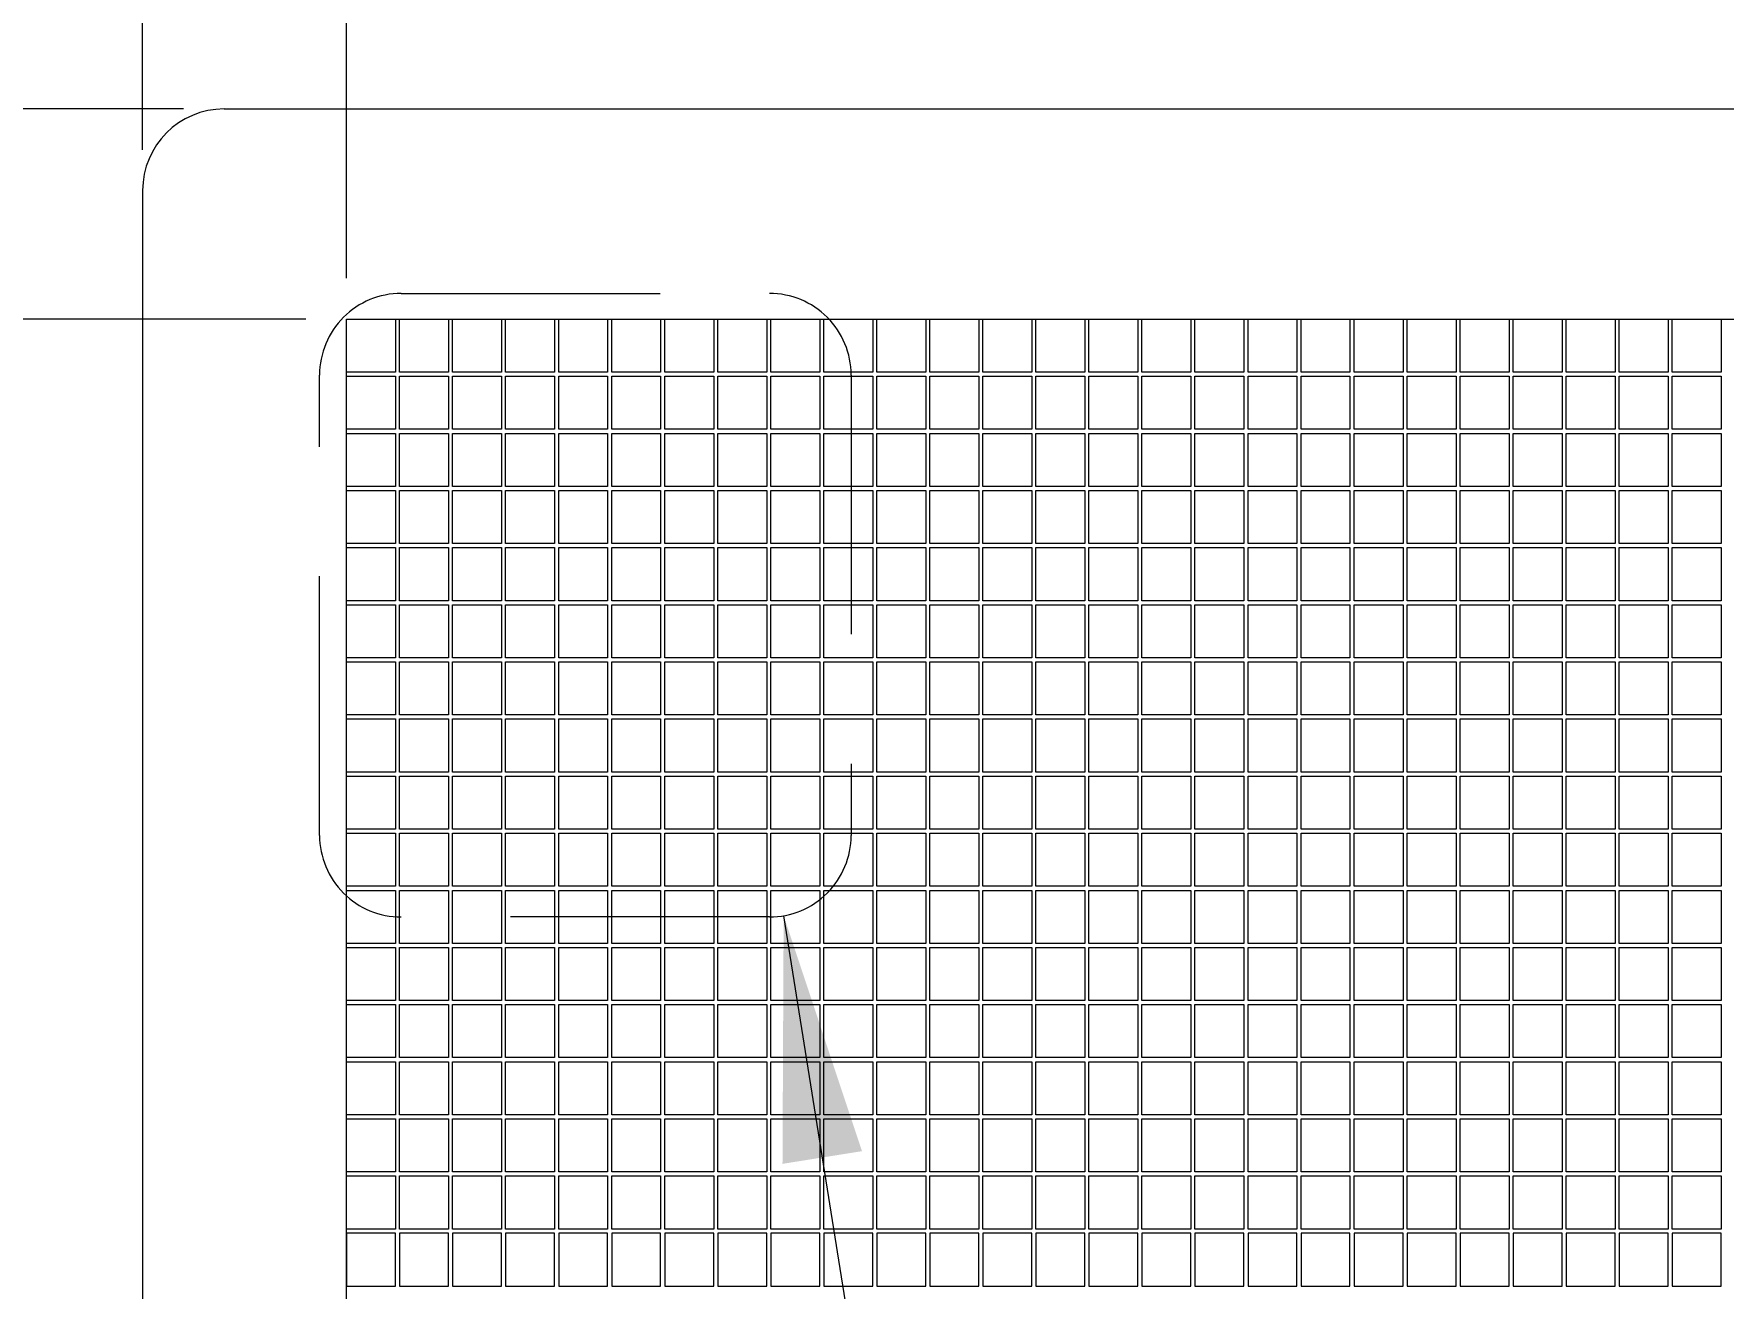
# Model space of a CAD drawing. Extents: x 365 to 1637, y -92 to 444.
# Drawn here: x 1088.98 to 1109.69, y 29.9 to 45.27 of the extents above; entities that cross this region are included whole.
import ezdxf

# ---------------------------------------------------------------- set-up
doc = ezdxf.new("R2010")
doc.units = 0
doc.linetypes.add('HIDDEN2', pattern=[4.7625, 3.175, -1.5875])
doc.layers.get('DEFPOINTS').update_dxf_attribs({"color": 252, "linetype": 'CONTINUOUS'})
for name, color, linetype, lineweight in [('-Dim_mm', 5, 'CONTINUOUS', 13), ('-Text', 7, 'CONTINUOUS', 9), ('AA Detail', 6, 'CONTINUOUS', 20), ('ACTIVE_AREA', 6, 'CONTINUOUS', 0), ('Detail Circle', 132, 'HIDDEN2', 20), ('VIEW_AREA', 44, 'CONTINUOUS', 20)]:
    doc.layers.add(name, color=color, linetype=linetype, lineweight=lineweight)
doc.styles.add('STYLE1', font='arial.ttf')
doc.dimstyles.new('LO_mm', dxfattribs={"dimtxt": 2.6666, "dimasz": 3, "dimexe": 0.5, "dimexo": 0.5, "dimgap": 0.5, "dimtad": 1, "dimzin": 4, "dimdsep": 46, "dimtxsty": 'STYLE1', "dimcen": -2.5, "dimclrd": 256, "dimclre": 256, "dimclrt": 256, "dimadec": 0, "dimazin": 0, "dimtp": 0.5, "dimtm": 0.5, "dimtfac": 1, "dimtmove": 0, "dimatfit": 1, "dimfxl": 0, "dimtolj": 1, "dimtzin": 0, "dimlwd": -1, "dimlwe": -1, "dimarcsym": 0})

# ---------------------------------------------------------------- blocks, each defined once
blk = doc.blocks.new('va')
at = {"layer": 'VIEW_AREA'}
for p, q in [((453.829, 176.903), (534.779, 176.903)), ((452.829, 175.903), (452.829, 150.403))]:
    blk.add_line(p, q, dxfattribs=at)
blk.add_arc((453.829, 175.903), 1, 90, 180, dxfattribs=at)
blk = doc.blocks.new('*D218')
at = {"layer": '-Dim_mm', "transparency": 16777216}
for p, q in [((1092.312, 41.772), (1068.121, 41.772)), ((1068.621, 38.772), (1068.621, 22.422)), ((1092.312, 19.422), (1068.121, 19.422))]:
    blk.add_line(p, q, dxfattribs=at)
for points in [[(1068.121, 38.772), (1069.121, 38.772), (1068.621, 41.772)], [(1068.121, 22.422), (1069.121, 22.422), (1068.621, 19.422)]]:
    blk.add_solid(points, dxfattribs=at)
at = {"layer": 'DEFPOINTS', "color": 0, "transparency": 16777216}
for p in [(1092.812, 41.772), (1068.621, 19.422), (1092.812, 19.422)]:
    blk.add_point(p, dxfattribs=at)
at = {"layer": '-Dim_mm', "transparency": 16777216, "insert": (1066.758, 30.597), "char_height": 2.6666, "attachment_point": 5, "rotation": 90, "style": 'STYLE1'}
blk.add_mtext('\\A1;22.35 AA', dxfattribs=at)
blk = doc.blocks.new('*D219')
at = {"layer": '-Dim_mm', "transparency": 16777216}
for p, q in [((1090.812, 44.347), (1061.454, 44.347)), ((1061.954, 41.347), (1061.954, 19.847)), ((1090.812, 16.847), (1061.454, 16.847))]:
    blk.add_line(p, q, dxfattribs=at)
for points in [[(1061.454, 41.347), (1062.454, 41.347), (1061.954, 44.347)], [(1061.454, 19.847), (1062.454, 19.847), (1061.954, 16.847)]]:
    blk.add_solid(points, dxfattribs=at)
at = {"layer": 'DEFPOINTS', "color": 0, "transparency": 16777216}
for p in [(1091.312, 44.347), (1061.954, 16.847), (1091.312, 16.847)]:
    blk.add_point(p, dxfattribs=at)
at = {"layer": '-Dim_mm', "transparency": 16777216, "insert": (1060.093, 30.597), "char_height": 2.6666, "attachment_point": 5, "rotation": 90, "style": 'STYLE1'}
blk.add_mtext('\\A1;27.5 VA', dxfattribs=at)
blk = doc.blocks.new('*D222')
at = {"layer": '-Dim_mm', "transparency": 16777216}
for p, q in [((1092.812, 42.272), (1092.812, 56.264)), ((1170.762, 42.272), (1170.762, 56.264)), ((1167.762, 55.764), (1095.812, 55.764))]:
    blk.add_line(p, q, dxfattribs=at)
for points in [[(1095.812, 56.264), (1095.812, 55.264), (1092.812, 55.764)], [(1167.762, 56.264), (1167.762, 55.264), (1170.762, 55.764)]]:
    blk.add_solid(points, dxfattribs=at)
at = {"layer": 'DEFPOINTS', "color": 0, "transparency": 16777216}
for p in [(1092.812, 55.764), (1092.812, 41.772), (1170.762, 41.772)]:
    blk.add_point(p, dxfattribs=at)
at = {"layer": '-Dim_mm', "transparency": 16777216, "insert": (1131.787, 57.625), "char_height": 2.6666, "attachment_point": 5, "style": 'STYLE1'}
blk.add_mtext('\\A1;77.95 Active Area', dxfattribs=at)
blk = doc.blocks.new('*D223')
at = {"layer": '-Dim_mm', "transparency": 16777216}
for p, q in [((1090.312, 43.847), (1090.312, 62.93)), ((1173.262, 43.847), (1173.262, 62.93)), ((1170.262, 62.43), (1093.312, 62.43))]:
    blk.add_line(p, q, dxfattribs=at)
for points in [[(1093.312, 62.93), (1093.312, 61.93), (1090.312, 62.43)], [(1170.262, 62.93), (1170.262, 61.93), (1173.262, 62.43)]]:
    blk.add_solid(points, dxfattribs=at)
at = {"layer": 'DEFPOINTS', "color": 0, "transparency": 16777216}
for p in [(1090.312, 62.43), (1090.312, 43.347), (1173.262, 43.347)]:
    blk.add_point(p, dxfattribs=at)
at = {"layer": '-Dim_mm', "transparency": 16777216, "insert": (1131.787, 64.661), "char_height": 2.6666, "attachment_point": 5, "style": 'STYLE1'}
blk.add_mtext('\\A1;83.0 Viewing Area', dxfattribs=at)

msp = doc.modelspace()

# ---------------------------------------------------------------- linework, layer by layer
at = {"layer": 'AA Detail'}
msp.add_lwpolyline([(1092.812, 41.772), (1170.762, 41.772), (1170.762, 19.422), (1092.812, 19.422)], close=True, dxfattribs=at)
at = {"layer": 'ACTIVE_AREA'}
for points in [[(1093.412, 41.122), (1092.812, 41.122), (1092.812, 41.772), (1093.412, 41.772)], [(1094.062, 41.122), (1093.462, 41.122), (1093.462, 41.772), (1094.062, 41.772)], [(1094.712, 41.122), (1094.112, 41.122), (1094.112, 41.772), (1094.712, 41.772)], [(1095.362, 41.122), (1094.762, 41.122), (1094.762, 41.772), (1095.362, 41.772)], [(1096.012, 41.122), (1095.412, 41.122), (1095.412, 41.772), (1096.012, 41.772)], [(1096.662, 41.122), (1096.062, 41.122), (1096.062, 41.772), (1096.662, 41.772)], [(1097.312, 41.122), (1096.712, 41.122), (1096.712, 41.772), (1097.312, 41.772)], [(1097.962, 41.122), (1097.362, 41.122), (1097.362, 41.772), (1097.962, 41.772)], [(1098.612, 41.122), (1098.012, 41.122), (1098.012, 41.772), (1098.612, 41.772)], [(1099.262, 41.122), (1098.662, 41.122), (1098.662, 41.772), (1099.262, 41.772)], [(1099.912, 41.122), (1099.312, 41.122), (1099.312, 41.772), (1099.912, 41.772)], [(1100.562, 41.122), (1099.962, 41.122), (1099.962, 41.772), (1100.562, 41.772)], [(1101.212, 41.122), (1100.612, 41.122), (1100.612, 41.772), (1101.212, 41.772)], [(1101.862, 41.122), (1101.262, 41.122), (1101.262, 41.772), (1101.862, 41.772)], [(1102.512, 41.122), (1101.912, 41.122), (1101.912, 41.772), (1102.512, 41.772)], [(1103.162, 41.122), (1102.562, 41.122), (1102.562, 41.772), (1103.162, 41.772)], [(1103.812, 41.122), (1103.212, 41.122), (1103.212, 41.772), (1103.812, 41.772)], [(1104.462, 41.122), (1103.862, 41.122), (1103.862, 41.772), (1104.462, 41.772)], [(1105.112, 41.122), (1104.512, 41.122), (1104.512, 41.772), (1105.112, 41.772)], [(1105.762, 41.122), (1105.162, 41.122), (1105.162, 41.772), (1105.762, 41.772)], [(1106.412, 41.122), (1105.812, 41.122), (1105.812, 41.772), (1106.412, 41.772)], [(1107.062, 41.122), (1106.462, 41.122), (1106.462, 41.772), (1107.062, 41.772)], [(1107.712, 41.122), (1107.112, 41.122), (1107.112, 41.772), (1107.712, 41.772)], [(1108.362, 41.122), (1107.762, 41.122), (1107.762, 41.772), (1108.362, 41.772)], [(1109.012, 41.122), (1108.412, 41.122), (1108.412, 41.772), (1109.012, 41.772)], [(1109.662, 41.122), (1109.062, 41.122), (1109.062, 41.772), (1109.662, 41.772)], [(1093.412, 40.422), (1092.812, 40.422), (1092.812, 41.072), (1093.412, 41.072)], [(1094.062, 40.422), (1093.462, 40.422), (1093.462, 41.072), (1094.062, 41.072)], [(1094.712, 40.422), (1094.112, 40.422), (1094.112, 41.072), (1094.712, 41.072)], [(1095.362, 40.422), (1094.762, 40.422), (1094.762, 41.072), (1095.362, 41.072)], [(1096.012, 40.422), (1095.412, 40.422), (1095.412, 41.072), (1096.012, 41.072)], [(1096.662, 40.422), (1096.062, 40.422), (1096.062, 41.072), (1096.662, 41.072)], [(1097.312, 40.422), (1096.712, 40.422), (1096.712, 41.072), (1097.312, 41.072)], [(1097.962, 40.422), (1097.362, 40.422), (1097.362, 41.072), (1097.962, 41.072)], [(1098.612, 40.422), (1098.012, 40.422), (1098.012, 41.072), (1098.612, 41.072)], [(1099.262, 40.422), (1098.662, 40.422), (1098.662, 41.072), (1099.262, 41.072)], [(1099.912, 40.422), (1099.312, 40.422), (1099.312, 41.072), (1099.912, 41.072)], [(1100.562, 40.422), (1099.962, 40.422), (1099.962, 41.072), (1100.562, 41.072)], [(1101.212, 40.422), (1100.612, 40.422), (1100.612, 41.072), (1101.212, 41.072)], [(1101.862, 40.422), (1101.262, 40.422), (1101.262, 41.072), (1101.862, 41.072)], [(1102.512, 40.422), (1101.912, 40.422), (1101.912, 41.072), (1102.512, 41.072)], [(1103.162, 40.422), (1102.562, 40.422), (1102.562, 41.072), (1103.162, 41.072)], [(1103.812, 40.422), (1103.212, 40.422), (1103.212, 41.072), (1103.812, 41.072)], [(1104.462, 40.422), (1103.862, 40.422), (1103.862, 41.072), (1104.462, 41.072)], [(1105.112, 40.422), (1104.512, 40.422), (1104.512, 41.072), (1105.112, 41.072)], [(1105.762, 40.422), (1105.162, 40.422), (1105.162, 41.072), (1105.762, 41.072)], [(1106.412, 40.422), (1105.812, 40.422), (1105.812, 41.072), (1106.412, 41.072)], [(1107.062, 40.422), (1106.462, 40.422), (1106.462, 41.072), (1107.062, 41.072)], [(1107.712, 40.422), (1107.112, 40.422), (1107.112, 41.072), (1107.712, 41.072)], [(1108.362, 40.422), (1107.762, 40.422), (1107.762, 41.072), (1108.362, 41.072)], [(1109.012, 40.422), (1108.412, 40.422), (1108.412, 41.072), (1109.012, 41.072)], [(1109.662, 40.422), (1109.062, 40.422), (1109.062, 41.072), (1109.662, 41.072)], [(1093.412, 39.722), (1092.812, 39.722), (1092.812, 40.372), (1093.412, 40.372)], [(1094.062, 39.722), (1093.462, 39.722), (1093.462, 40.372), (1094.062, 40.372)], [(1094.712, 39.722), (1094.112, 39.722), (1094.112, 40.372), (1094.712, 40.372)], [(1095.362, 39.722), (1094.762, 39.722), (1094.762, 40.372), (1095.362, 40.372)], [(1096.012, 39.722), (1095.412, 39.722), (1095.412, 40.372), (1096.012, 40.372)], [(1096.662, 39.722), (1096.062, 39.722), (1096.062, 40.372), (1096.662, 40.372)], [(1097.312, 39.722), (1096.712, 39.722), (1096.712, 40.372), (1097.312, 40.372)], [(1097.962, 39.722), (1097.362, 39.722), (1097.362, 40.372), (1097.962, 40.372)], [(1098.612, 39.722), (1098.012, 39.722), (1098.012, 40.372), (1098.612, 40.372)], [(1099.262, 39.722), (1098.662, 39.722), (1098.662, 40.372), (1099.262, 40.372)], [(1099.912, 39.722), (1099.312, 39.722), (1099.312, 40.372), (1099.912, 40.372)], [(1100.562, 39.722), (1099.962, 39.722), (1099.962, 40.372), (1100.562, 40.372)], [(1101.212, 39.722), (1100.612, 39.722), (1100.612, 40.372), (1101.212, 40.372)], [(1101.862, 39.722), (1101.262, 39.722), (1101.262, 40.372), (1101.862, 40.372)], [(1102.512, 39.722), (1101.912, 39.722), (1101.912, 40.372), (1102.512, 40.372)], [(1103.162, 39.722), (1102.562, 39.722), (1102.562, 40.372), (1103.162, 40.372)], [(1103.812, 39.722), (1103.212, 39.722), (1103.212, 40.372), (1103.812, 40.372)], [(1104.462, 39.722), (1103.862, 39.722), (1103.862, 40.372), (1104.462, 40.372)], [(1105.112, 39.722), (1104.512, 39.722), (1104.512, 40.372), (1105.112, 40.372)], [(1105.762, 39.722), (1105.162, 39.722), (1105.162, 40.372), (1105.762, 40.372)], [(1106.412, 39.722), (1105.812, 39.722), (1105.812, 40.372), (1106.412, 40.372)], [(1107.062, 39.722), (1106.462, 39.722), (1106.462, 40.372), (1107.062, 40.372)], [(1107.712, 39.722), (1107.112, 39.722), (1107.112, 40.372), (1107.712, 40.372)], [(1108.362, 39.722), (1107.762, 39.722), (1107.762, 40.372), (1108.362, 40.372)], [(1109.012, 39.722), (1108.412, 39.722), (1108.412, 40.372), (1109.012, 40.372)], [(1109.662, 39.722), (1109.062, 39.722), (1109.062, 40.372), (1109.662, 40.372)], [(1093.412, 39.022), (1092.812, 39.022), (1092.812, 39.672), (1093.412, 39.672)], [(1094.062, 39.022), (1093.462, 39.022), (1093.462, 39.672), (1094.062, 39.672)], [(1094.712, 39.022), (1094.112, 39.022), (1094.112, 39.672), (1094.712, 39.672)], [(1095.362, 39.022), (1094.762, 39.022), (1094.762, 39.672), (1095.362, 39.672)], [(1096.012, 39.022), (1095.412, 39.022), (1095.412, 39.672), (1096.012, 39.672)], [(1096.662, 39.022), (1096.062, 39.022), (1096.062, 39.672), (1096.662, 39.672)], [(1097.312, 39.022), (1096.712, 39.022), (1096.712, 39.672), (1097.312, 39.672)], [(1097.962, 39.022), (1097.362, 39.022), (1097.362, 39.672), (1097.962, 39.672)], [(1098.612, 39.022), (1098.012, 39.022), (1098.012, 39.672), (1098.612, 39.672)], [(1099.262, 39.022), (1098.662, 39.022), (1098.662, 39.672), (1099.262, 39.672)], [(1099.912, 39.022), (1099.312, 39.022), (1099.312, 39.672), (1099.912, 39.672)], [(1100.562, 39.022), (1099.962, 39.022), (1099.962, 39.672), (1100.562, 39.672)], [(1101.212, 39.022), (1100.612, 39.022), (1100.612, 39.672), (1101.212, 39.672)], [(1101.862, 39.022), (1101.262, 39.022), (1101.262, 39.672), (1101.862, 39.672)], [(1102.512, 39.022), (1101.912, 39.022), (1101.912, 39.672), (1102.512, 39.672)], [(1103.162, 39.022), (1102.562, 39.022), (1102.562, 39.672), (1103.162, 39.672)], [(1103.812, 39.022), (1103.212, 39.022), (1103.212, 39.672), (1103.812, 39.672)], [(1104.462, 39.022), (1103.862, 39.022), (1103.862, 39.672), (1104.462, 39.672)], [(1105.112, 39.022), (1104.512, 39.022), (1104.512, 39.672), (1105.112, 39.672)], [(1105.762, 39.022), (1105.162, 39.022), (1105.162, 39.672), (1105.762, 39.672)], [(1106.412, 39.022), (1105.812, 39.022), (1105.812, 39.672), (1106.412, 39.672)], [(1107.062, 39.022), (1106.462, 39.022), (1106.462, 39.672), (1107.062, 39.672)], [(1107.712, 39.022), (1107.112, 39.022), (1107.112, 39.672), (1107.712, 39.672)], [(1108.362, 39.022), (1107.762, 39.022), (1107.762, 39.672), (1108.362, 39.672)], [(1109.012, 39.022), (1108.412, 39.022), (1108.412, 39.672), (1109.012, 39.672)], [(1109.662, 39.022), (1109.062, 39.022), (1109.062, 39.672), (1109.662, 39.672)], [(1093.412, 38.322), (1092.812, 38.322), (1092.812, 38.972), (1093.412, 38.972)], [(1094.062, 38.322), (1093.462, 38.322), (1093.462, 38.972), (1094.062, 38.972)], [(1094.712, 38.322), (1094.112, 38.322), (1094.112, 38.972), (1094.712, 38.972)], [(1095.362, 38.322), (1094.762, 38.322), (1094.762, 38.972), (1095.362, 38.972)], [(1096.012, 38.322), (1095.412, 38.322), (1095.412, 38.972), (1096.012, 38.972)], [(1096.662, 38.322), (1096.062, 38.322), (1096.062, 38.972), (1096.662, 38.972)], [(1097.312, 38.322), (1096.712, 38.322), (1096.712, 38.972), (1097.312, 38.972)], [(1097.962, 38.322), (1097.362, 38.322), (1097.362, 38.972), (1097.962, 38.972)], [(1098.612, 38.322), (1098.012, 38.322), (1098.012, 38.972), (1098.612, 38.972)], [(1099.262, 38.322), (1098.662, 38.322), (1098.662, 38.972), (1099.262, 38.972)], [(1099.912, 38.322), (1099.312, 38.322), (1099.312, 38.972), (1099.912, 38.972)], [(1100.562, 38.322), (1099.962, 38.322), (1099.962, 38.972), (1100.562, 38.972)], [(1101.212, 38.322), (1100.612, 38.322), (1100.612, 38.972), (1101.212, 38.972)], [(1101.862, 38.322), (1101.262, 38.322), (1101.262, 38.972), (1101.862, 38.972)], [(1102.512, 38.322), (1101.912, 38.322), (1101.912, 38.972), (1102.512, 38.972)], [(1103.162, 38.322), (1102.562, 38.322), (1102.562, 38.972), (1103.162, 38.972)], [(1103.812, 38.322), (1103.212, 38.322), (1103.212, 38.972), (1103.812, 38.972)], [(1104.462, 38.322), (1103.862, 38.322), (1103.862, 38.972), (1104.462, 38.972)], [(1105.112, 38.322), (1104.512, 38.322), (1104.512, 38.972), (1105.112, 38.972)], [(1105.762, 38.322), (1105.162, 38.322), (1105.162, 38.972), (1105.762, 38.972)], [(1106.412, 38.322), (1105.812, 38.322), (1105.812, 38.972), (1106.412, 38.972)], [(1107.062, 38.322), (1106.462, 38.322), (1106.462, 38.972), (1107.062, 38.972)], [(1107.712, 38.322), (1107.112, 38.322), (1107.112, 38.972), (1107.712, 38.972)], [(1108.362, 38.322), (1107.762, 38.322), (1107.762, 38.972), (1108.362, 38.972)], [(1109.012, 38.322), (1108.412, 38.322), (1108.412, 38.972), (1109.012, 38.972)], [(1109.662, 38.322), (1109.062, 38.322), (1109.062, 38.972), (1109.662, 38.972)], [(1093.412, 37.622), (1092.812, 37.622), (1092.812, 38.272), (1093.412, 38.272)], [(1094.062, 37.622), (1093.462, 37.622), (1093.462, 38.272), (1094.062, 38.272)], [(1094.712, 37.622), (1094.112, 37.622), (1094.112, 38.272), (1094.712, 38.272)], [(1095.362, 37.622), (1094.762, 37.622), (1094.762, 38.272), (1095.362, 38.272)], [(1096.012, 37.622), (1095.412, 37.622), (1095.412, 38.272), (1096.012, 38.272)], [(1096.662, 37.622), (1096.062, 37.622), (1096.062, 38.272), (1096.662, 38.272)], [(1097.312, 37.622), (1096.712, 37.622), (1096.712, 38.272), (1097.312, 38.272)], [(1097.962, 37.622), (1097.362, 37.622), (1097.362, 38.272), (1097.962, 38.272)], [(1098.612, 37.622), (1098.012, 37.622), (1098.012, 38.272), (1098.612, 38.272)], [(1099.262, 37.622), (1098.662, 37.622), (1098.662, 38.272), (1099.262, 38.272)], [(1099.912, 37.622), (1099.312, 37.622), (1099.312, 38.272), (1099.912, 38.272)], [(1100.562, 37.622), (1099.962, 37.622), (1099.962, 38.272), (1100.562, 38.272)], [(1101.212, 37.622), (1100.612, 37.622), (1100.612, 38.272), (1101.212, 38.272)], [(1101.862, 37.622), (1101.262, 37.622), (1101.262, 38.272), (1101.862, 38.272)], [(1102.512, 37.622), (1101.912, 37.622), (1101.912, 38.272), (1102.512, 38.272)], [(1103.162, 37.622), (1102.562, 37.622), (1102.562, 38.272), (1103.162, 38.272)], [(1103.812, 37.622), (1103.212, 37.622), (1103.212, 38.272), (1103.812, 38.272)], [(1104.462, 37.622), (1103.862, 37.622), (1103.862, 38.272), (1104.462, 38.272)], [(1105.112, 37.622), (1104.512, 37.622), (1104.512, 38.272), (1105.112, 38.272)], [(1105.762, 37.622), (1105.162, 37.622), (1105.162, 38.272), (1105.762, 38.272)], [(1106.412, 37.622), (1105.812, 37.622), (1105.812, 38.272), (1106.412, 38.272)], [(1107.062, 37.622), (1106.462, 37.622), (1106.462, 38.272), (1107.062, 38.272)], [(1107.712, 37.622), (1107.112, 37.622), (1107.112, 38.272), (1107.712, 38.272)], [(1108.362, 37.622), (1107.762, 37.622), (1107.762, 38.272), (1108.362, 38.272)], [(1109.012, 37.622), (1108.412, 37.622), (1108.412, 38.272), (1109.012, 38.272)], [(1109.662, 37.622), (1109.062, 37.622), (1109.062, 38.272), (1109.662, 38.272)], [(1093.412, 36.922), (1092.812, 36.922), (1092.812, 37.572), (1093.412, 37.572)], [(1094.062, 36.922), (1093.462, 36.922), (1093.462, 37.572), (1094.062, 37.572)], [(1094.712, 36.922), (1094.112, 36.922), (1094.112, 37.572), (1094.712, 37.572)], [(1095.362, 36.922), (1094.762, 36.922), (1094.762, 37.572), (1095.362, 37.572)], [(1096.012, 36.922), (1095.412, 36.922), (1095.412, 37.572), (1096.012, 37.572)], [(1096.662, 36.922), (1096.062, 36.922), (1096.062, 37.572), (1096.662, 37.572)], [(1097.312, 36.922), (1096.712, 36.922), (1096.712, 37.572), (1097.312, 37.572)], [(1097.962, 36.922), (1097.362, 36.922), (1097.362, 37.572), (1097.962, 37.572)], [(1098.612, 36.922), (1098.012, 36.922), (1098.012, 37.572), (1098.612, 37.572)], [(1099.262, 36.922), (1098.662, 36.922), (1098.662, 37.572), (1099.262, 37.572)], [(1099.912, 36.922), (1099.312, 36.922), (1099.312, 37.572), (1099.912, 37.572)], [(1100.562, 36.922), (1099.962, 36.922), (1099.962, 37.572), (1100.562, 37.572)], [(1101.212, 36.922), (1100.612, 36.922), (1100.612, 37.572), (1101.212, 37.572)], [(1101.862, 36.922), (1101.262, 36.922), (1101.262, 37.572), (1101.862, 37.572)], [(1102.512, 36.922), (1101.912, 36.922), (1101.912, 37.572), (1102.512, 37.572)], [(1103.162, 36.922), (1102.562, 36.922), (1102.562, 37.572), (1103.162, 37.572)], [(1103.812, 36.922), (1103.212, 36.922), (1103.212, 37.572), (1103.812, 37.572)], [(1104.462, 36.922), (1103.862, 36.922), (1103.862, 37.572), (1104.462, 37.572)], [(1105.112, 36.922), (1104.512, 36.922), (1104.512, 37.572), (1105.112, 37.572)], [(1105.762, 36.922), (1105.162, 36.922), (1105.162, 37.572), (1105.762, 37.572)], [(1106.412, 36.922), (1105.812, 36.922), (1105.812, 37.572), (1106.412, 37.572)], [(1107.062, 36.922), (1106.462, 36.922), (1106.462, 37.572), (1107.062, 37.572)], [(1107.712, 36.922), (1107.112, 36.922), (1107.112, 37.572), (1107.712, 37.572)], [(1108.362, 36.922), (1107.762, 36.922), (1107.762, 37.572), (1108.362, 37.572)], [(1109.012, 36.922), (1108.412, 36.922), (1108.412, 37.572), (1109.012, 37.572)], [(1109.662, 36.922), (1109.062, 36.922), (1109.062, 37.572), (1109.662, 37.572)], [(1093.412, 36.222), (1092.812, 36.222), (1092.812, 36.872), (1093.412, 36.872)], [(1094.062, 36.222), (1093.462, 36.222), (1093.462, 36.872), (1094.062, 36.872)], [(1094.712, 36.222), (1094.112, 36.222), (1094.112, 36.872), (1094.712, 36.872)], [(1095.362, 36.222), (1094.762, 36.222), (1094.762, 36.872), (1095.362, 36.872)], [(1096.012, 36.222), (1095.412, 36.222), (1095.412, 36.872), (1096.012, 36.872)], [(1096.662, 36.222), (1096.062, 36.222), (1096.062, 36.872), (1096.662, 36.872)], [(1097.312, 36.222), (1096.712, 36.222), (1096.712, 36.872), (1097.312, 36.872)], [(1097.962, 36.222), (1097.362, 36.222), (1097.362, 36.872), (1097.962, 36.872)], [(1098.612, 36.222), (1098.012, 36.222), (1098.012, 36.872), (1098.612, 36.872)], [(1099.262, 36.222), (1098.662, 36.222), (1098.662, 36.872), (1099.262, 36.872)], [(1099.912, 36.222), (1099.312, 36.222), (1099.312, 36.872), (1099.912, 36.872)], [(1100.562, 36.222), (1099.962, 36.222), (1099.962, 36.872), (1100.562, 36.872)], [(1101.212, 36.222), (1100.612, 36.222), (1100.612, 36.872), (1101.212, 36.872)], [(1101.862, 36.222), (1101.262, 36.222), (1101.262, 36.872), (1101.862, 36.872)], [(1102.512, 36.222), (1101.912, 36.222), (1101.912, 36.872), (1102.512, 36.872)], [(1103.162, 36.222), (1102.562, 36.222), (1102.562, 36.872), (1103.162, 36.872)], [(1103.812, 36.222), (1103.212, 36.222), (1103.212, 36.872), (1103.812, 36.872)], [(1104.462, 36.222), (1103.862, 36.222), (1103.862, 36.872), (1104.462, 36.872)], [(1105.112, 36.222), (1104.512, 36.222), (1104.512, 36.872), (1105.112, 36.872)], [(1105.762, 36.222), (1105.162, 36.222), (1105.162, 36.872), (1105.762, 36.872)], [(1106.412, 36.222), (1105.812, 36.222), (1105.812, 36.872), (1106.412, 36.872)], [(1107.062, 36.222), (1106.462, 36.222), (1106.462, 36.872), (1107.062, 36.872)], [(1107.712, 36.222), (1107.112, 36.222), (1107.112, 36.872), (1107.712, 36.872)], [(1108.362, 36.222), (1107.762, 36.222), (1107.762, 36.872), (1108.362, 36.872)], [(1109.012, 36.222), (1108.412, 36.222), (1108.412, 36.872), (1109.012, 36.872)], [(1109.662, 36.222), (1109.062, 36.222), (1109.062, 36.872), (1109.662, 36.872)], [(1093.412, 35.522), (1092.812, 35.522), (1092.812, 36.172), (1093.412, 36.172)], [(1094.062, 35.522), (1093.462, 35.522), (1093.462, 36.172), (1094.062, 36.172)], [(1094.712, 35.522), (1094.112, 35.522), (1094.112, 36.172), (1094.712, 36.172)], [(1095.362, 35.522), (1094.762, 35.522), (1094.762, 36.172), (1095.362, 36.172)], [(1096.012, 35.522), (1095.412, 35.522), (1095.412, 36.172), (1096.012, 36.172)], [(1096.662, 35.522), (1096.062, 35.522), (1096.062, 36.172), (1096.662, 36.172)], [(1097.312, 35.522), (1096.712, 35.522), (1096.712, 36.172), (1097.312, 36.172)], [(1097.962, 35.522), (1097.362, 35.522), (1097.362, 36.172), (1097.962, 36.172)], [(1098.612, 35.522), (1098.012, 35.522), (1098.012, 36.172), (1098.612, 36.172)], [(1099.262, 35.522), (1098.662, 35.522), (1098.662, 36.172), (1099.262, 36.172)], [(1099.912, 35.522), (1099.312, 35.522), (1099.312, 36.172), (1099.912, 36.172)], [(1100.562, 35.522), (1099.962, 35.522), (1099.962, 36.172), (1100.562, 36.172)], [(1101.212, 35.522), (1100.612, 35.522), (1100.612, 36.172), (1101.212, 36.172)], [(1101.862, 35.522), (1101.262, 35.522), (1101.262, 36.172), (1101.862, 36.172)], [(1102.512, 35.522), (1101.912, 35.522), (1101.912, 36.172), (1102.512, 36.172)], [(1103.162, 35.522), (1102.562, 35.522), (1102.562, 36.172), (1103.162, 36.172)], [(1103.812, 35.522), (1103.212, 35.522), (1103.212, 36.172), (1103.812, 36.172)], [(1104.462, 35.522), (1103.862, 35.522), (1103.862, 36.172), (1104.462, 36.172)], [(1105.112, 35.522), (1104.512, 35.522), (1104.512, 36.172), (1105.112, 36.172)], [(1105.762, 35.522), (1105.162, 35.522), (1105.162, 36.172), (1105.762, 36.172)], [(1106.412, 35.522), (1105.812, 35.522), (1105.812, 36.172), (1106.412, 36.172)], [(1107.062, 35.522), (1106.462, 35.522), (1106.462, 36.172), (1107.062, 36.172)], [(1107.712, 35.522), (1107.112, 35.522), (1107.112, 36.172), (1107.712, 36.172)], [(1108.362, 35.522), (1107.762, 35.522), (1107.762, 36.172), (1108.362, 36.172)], [(1109.012, 35.522), (1108.412, 35.522), (1108.412, 36.172), (1109.012, 36.172)], [(1109.662, 35.522), (1109.062, 35.522), (1109.062, 36.172), (1109.662, 36.172)], [(1093.412, 34.822), (1092.812, 34.822), (1092.812, 35.472), (1093.412, 35.472)], [(1094.062, 34.822), (1093.462, 34.822), (1093.462, 35.472), (1094.062, 35.472)], [(1094.712, 34.822), (1094.112, 34.822), (1094.112, 35.472), (1094.712, 35.472)], [(1095.362, 34.822), (1094.762, 34.822), (1094.762, 35.472), (1095.362, 35.472)], [(1096.012, 34.822), (1095.412, 34.822), (1095.412, 35.472), (1096.012, 35.472)], [(1096.662, 34.822), (1096.062, 34.822), (1096.062, 35.472), (1096.662, 35.472)], [(1097.312, 34.822), (1096.712, 34.822), (1096.712, 35.472), (1097.312, 35.472)], [(1097.962, 34.822), (1097.362, 34.822), (1097.362, 35.472), (1097.962, 35.472)], [(1098.612, 34.822), (1098.012, 34.822), (1098.012, 35.472), (1098.612, 35.472)], [(1099.262, 34.822), (1098.662, 34.822), (1098.662, 35.472), (1099.262, 35.472)], [(1099.912, 34.822), (1099.312, 34.822), (1099.312, 35.472), (1099.912, 35.472)], [(1100.562, 34.822), (1099.962, 34.822), (1099.962, 35.472), (1100.562, 35.472)], [(1101.212, 34.822), (1100.612, 34.822), (1100.612, 35.472), (1101.212, 35.472)], [(1101.862, 34.822), (1101.262, 34.822), (1101.262, 35.472), (1101.862, 35.472)], [(1102.512, 34.822), (1101.912, 34.822), (1101.912, 35.472), (1102.512, 35.472)], [(1103.162, 34.822), (1102.562, 34.822), (1102.562, 35.472), (1103.162, 35.472)], [(1103.812, 34.822), (1103.212, 34.822), (1103.212, 35.472), (1103.812, 35.472)], [(1104.462, 34.822), (1103.862, 34.822), (1103.862, 35.472), (1104.462, 35.472)], [(1105.112, 34.822), (1104.512, 34.822), (1104.512, 35.472), (1105.112, 35.472)], [(1105.762, 34.822), (1105.162, 34.822), (1105.162, 35.472), (1105.762, 35.472)], [(1106.412, 34.822), (1105.812, 34.822), (1105.812, 35.472), (1106.412, 35.472)], [(1107.062, 34.822), (1106.462, 34.822), (1106.462, 35.472), (1107.062, 35.472)], [(1107.712, 34.822), (1107.112, 34.822), (1107.112, 35.472), (1107.712, 35.472)], [(1108.362, 34.822), (1107.762, 34.822), (1107.762, 35.472), (1108.362, 35.472)], [(1109.012, 34.822), (1108.412, 34.822), (1108.412, 35.472), (1109.012, 35.472)], [(1109.662, 34.822), (1109.062, 34.822), (1109.062, 35.472), (1109.662, 35.472)], [(1093.412, 34.122), (1092.812, 34.122), (1092.812, 34.772), (1093.412, 34.772)], [(1094.062, 34.122), (1093.462, 34.122), (1093.462, 34.772), (1094.062, 34.772)], [(1094.712, 34.122), (1094.112, 34.122), (1094.112, 34.772), (1094.712, 34.772)], [(1095.362, 34.122), (1094.762, 34.122), (1094.762, 34.772), (1095.362, 34.772)], [(1096.012, 34.122), (1095.412, 34.122), (1095.412, 34.772), (1096.012, 34.772)], [(1096.662, 34.122), (1096.062, 34.122), (1096.062, 34.772), (1096.662, 34.772)], [(1097.312, 34.122), (1096.712, 34.122), (1096.712, 34.772), (1097.312, 34.772)], [(1097.962, 34.122), (1097.362, 34.122), (1097.362, 34.772), (1097.962, 34.772)], [(1098.612, 34.122), (1098.012, 34.122), (1098.012, 34.772), (1098.612, 34.772)], [(1099.262, 34.122), (1098.662, 34.122), (1098.662, 34.772), (1099.262, 34.772)], [(1099.912, 34.122), (1099.312, 34.122), (1099.312, 34.772), (1099.912, 34.772)], [(1100.562, 34.122), (1099.962, 34.122), (1099.962, 34.772), (1100.562, 34.772)], [(1101.212, 34.122), (1100.612, 34.122), (1100.612, 34.772), (1101.212, 34.772)], [(1101.862, 34.122), (1101.262, 34.122), (1101.262, 34.772), (1101.862, 34.772)], [(1102.512, 34.122), (1101.912, 34.122), (1101.912, 34.772), (1102.512, 34.772)], [(1103.162, 34.122), (1102.562, 34.122), (1102.562, 34.772), (1103.162, 34.772)], [(1103.812, 34.122), (1103.212, 34.122), (1103.212, 34.772), (1103.812, 34.772)], [(1104.462, 34.122), (1103.862, 34.122), (1103.862, 34.772), (1104.462, 34.772)], [(1105.112, 34.122), (1104.512, 34.122), (1104.512, 34.772), (1105.112, 34.772)], [(1105.762, 34.122), (1105.162, 34.122), (1105.162, 34.772), (1105.762, 34.772)], [(1106.412, 34.122), (1105.812, 34.122), (1105.812, 34.772), (1106.412, 34.772)], [(1107.062, 34.122), (1106.462, 34.122), (1106.462, 34.772), (1107.062, 34.772)], [(1107.712, 34.122), (1107.112, 34.122), (1107.112, 34.772), (1107.712, 34.772)], [(1108.362, 34.122), (1107.762, 34.122), (1107.762, 34.772), (1108.362, 34.772)], [(1109.012, 34.122), (1108.412, 34.122), (1108.412, 34.772), (1109.012, 34.772)], [(1109.662, 34.122), (1109.062, 34.122), (1109.062, 34.772), (1109.662, 34.772)], [(1093.412, 33.422), (1092.812, 33.422), (1092.812, 34.072), (1093.412, 34.072)], [(1094.062, 33.422), (1093.462, 33.422), (1093.462, 34.072), (1094.062, 34.072)], [(1094.712, 33.422), (1094.112, 33.422), (1094.112, 34.072), (1094.712, 34.072)], [(1095.362, 33.422), (1094.762, 33.422), (1094.762, 34.072), (1095.362, 34.072)], [(1096.012, 33.422), (1095.412, 33.422), (1095.412, 34.072), (1096.012, 34.072)], [(1096.662, 33.422), (1096.062, 33.422), (1096.062, 34.072), (1096.662, 34.072)], [(1097.312, 33.422), (1096.712, 33.422), (1096.712, 34.072), (1097.312, 34.072)], [(1097.962, 33.422), (1097.362, 33.422), (1097.362, 34.072), (1097.962, 34.072)], [(1098.612, 33.422), (1098.012, 33.422), (1098.012, 34.072), (1098.612, 34.072)], [(1099.262, 33.422), (1098.662, 33.422), (1098.662, 34.072), (1099.262, 34.072)], [(1099.912, 33.422), (1099.312, 33.422), (1099.312, 34.072), (1099.912, 34.072)], [(1100.562, 33.422), (1099.962, 33.422), (1099.962, 34.072), (1100.562, 34.072)], [(1101.212, 33.422), (1100.612, 33.422), (1100.612, 34.072), (1101.212, 34.072)], [(1101.862, 33.422), (1101.262, 33.422), (1101.262, 34.072), (1101.862, 34.072)], [(1102.512, 33.422), (1101.912, 33.422), (1101.912, 34.072), (1102.512, 34.072)], [(1103.162, 33.422), (1102.562, 33.422), (1102.562, 34.072), (1103.162, 34.072)], [(1103.812, 33.422), (1103.212, 33.422), (1103.212, 34.072), (1103.812, 34.072)], [(1104.462, 33.422), (1103.862, 33.422), (1103.862, 34.072), (1104.462, 34.072)], [(1105.112, 33.422), (1104.512, 33.422), (1104.512, 34.072), (1105.112, 34.072)], [(1105.762, 33.422), (1105.162, 33.422), (1105.162, 34.072), (1105.762, 34.072)], [(1106.412, 33.422), (1105.812, 33.422), (1105.812, 34.072), (1106.412, 34.072)], [(1107.062, 33.422), (1106.462, 33.422), (1106.462, 34.072), (1107.062, 34.072)], [(1107.712, 33.422), (1107.112, 33.422), (1107.112, 34.072), (1107.712, 34.072)], [(1108.362, 33.422), (1107.762, 33.422), (1107.762, 34.072), (1108.362, 34.072)], [(1109.012, 33.422), (1108.412, 33.422), (1108.412, 34.072), (1109.012, 34.072)], [(1109.662, 33.422), (1109.062, 33.422), (1109.062, 34.072), (1109.662, 34.072)], [(1093.412, 32.722), (1092.812, 32.722), (1092.812, 33.372), (1093.412, 33.372)], [(1094.062, 32.722), (1093.462, 32.722), (1093.462, 33.372), (1094.062, 33.372)], [(1094.712, 32.722), (1094.112, 32.722), (1094.112, 33.372), (1094.712, 33.372)], [(1095.362, 32.722), (1094.762, 32.722), (1094.762, 33.372), (1095.362, 33.372)], [(1096.012, 32.722), (1095.412, 32.722), (1095.412, 33.372), (1096.012, 33.372)], [(1096.662, 32.722), (1096.062, 32.722), (1096.062, 33.372), (1096.662, 33.372)], [(1097.312, 32.722), (1096.712, 32.722), (1096.712, 33.372), (1097.312, 33.372)], [(1097.962, 32.722), (1097.362, 32.722), (1097.362, 33.372), (1097.962, 33.372)], [(1098.612, 32.722), (1098.012, 32.722), (1098.012, 33.372), (1098.612, 33.372)], [(1099.262, 32.722), (1098.662, 32.722), (1098.662, 33.372), (1099.262, 33.372)], [(1099.912, 32.722), (1099.312, 32.722), (1099.312, 33.372), (1099.912, 33.372)], [(1100.562, 32.722), (1099.962, 32.722), (1099.962, 33.372), (1100.562, 33.372)], [(1101.212, 32.722), (1100.612, 32.722), (1100.612, 33.372), (1101.212, 33.372)], [(1101.862, 32.722), (1101.262, 32.722), (1101.262, 33.372), (1101.862, 33.372)], [(1102.512, 32.722), (1101.912, 32.722), (1101.912, 33.372), (1102.512, 33.372)], [(1103.162, 32.722), (1102.562, 32.722), (1102.562, 33.372), (1103.162, 33.372)], [(1103.812, 32.722), (1103.212, 32.722), (1103.212, 33.372), (1103.812, 33.372)], [(1104.462, 32.722), (1103.862, 32.722), (1103.862, 33.372), (1104.462, 33.372)], [(1105.112, 32.722), (1104.512, 32.722), (1104.512, 33.372), (1105.112, 33.372)], [(1105.762, 32.722), (1105.162, 32.722), (1105.162, 33.372), (1105.762, 33.372)], [(1106.412, 32.722), (1105.812, 32.722), (1105.812, 33.372), (1106.412, 33.372)], [(1107.062, 32.722), (1106.462, 32.722), (1106.462, 33.372), (1107.062, 33.372)], [(1107.712, 32.722), (1107.112, 32.722), (1107.112, 33.372), (1107.712, 33.372)], [(1108.362, 32.722), (1107.762, 32.722), (1107.762, 33.372), (1108.362, 33.372)], [(1109.012, 32.722), (1108.412, 32.722), (1108.412, 33.372), (1109.012, 33.372)], [(1109.662, 32.722), (1109.062, 32.722), (1109.062, 33.372), (1109.662, 33.372)], [(1093.412, 32.022), (1092.812, 32.022), (1092.812, 32.672), (1093.412, 32.672)], [(1094.062, 32.022), (1093.462, 32.022), (1093.462, 32.672), (1094.062, 32.672)], [(1094.712, 32.022), (1094.112, 32.022), (1094.112, 32.672), (1094.712, 32.672)], [(1095.362, 32.022), (1094.762, 32.022), (1094.762, 32.672), (1095.362, 32.672)], [(1096.012, 32.022), (1095.412, 32.022), (1095.412, 32.672), (1096.012, 32.672)], [(1096.662, 32.022), (1096.062, 32.022), (1096.062, 32.672), (1096.662, 32.672)], [(1097.312, 32.022), (1096.712, 32.022), (1096.712, 32.672), (1097.312, 32.672)], [(1097.962, 32.022), (1097.362, 32.022), (1097.362, 32.672), (1097.962, 32.672)], [(1098.612, 32.022), (1098.012, 32.022), (1098.012, 32.672), (1098.612, 32.672)], [(1099.262, 32.022), (1098.662, 32.022), (1098.662, 32.672), (1099.262, 32.672)], [(1099.912, 32.022), (1099.312, 32.022), (1099.312, 32.672), (1099.912, 32.672)], [(1100.562, 32.022), (1099.962, 32.022), (1099.962, 32.672), (1100.562, 32.672)], [(1101.212, 32.022), (1100.612, 32.022), (1100.612, 32.672), (1101.212, 32.672)], [(1101.862, 32.022), (1101.262, 32.022), (1101.262, 32.672), (1101.862, 32.672)], [(1102.512, 32.022), (1101.912, 32.022), (1101.912, 32.672), (1102.512, 32.672)], [(1103.162, 32.022), (1102.562, 32.022), (1102.562, 32.672), (1103.162, 32.672)], [(1103.812, 32.022), (1103.212, 32.022), (1103.212, 32.672), (1103.812, 32.672)], [(1104.462, 32.022), (1103.862, 32.022), (1103.862, 32.672), (1104.462, 32.672)], [(1105.112, 32.022), (1104.512, 32.022), (1104.512, 32.672), (1105.112, 32.672)], [(1105.762, 32.022), (1105.162, 32.022), (1105.162, 32.672), (1105.762, 32.672)], [(1106.412, 32.022), (1105.812, 32.022), (1105.812, 32.672), (1106.412, 32.672)], [(1107.062, 32.022), (1106.462, 32.022), (1106.462, 32.672), (1107.062, 32.672)], [(1107.712, 32.022), (1107.112, 32.022), (1107.112, 32.672), (1107.712, 32.672)], [(1108.362, 32.022), (1107.762, 32.022), (1107.762, 32.672), (1108.362, 32.672)], [(1109.012, 32.022), (1108.412, 32.022), (1108.412, 32.672), (1109.012, 32.672)], [(1109.662, 32.022), (1109.062, 32.022), (1109.062, 32.672), (1109.662, 32.672)], [(1093.412, 31.322), (1092.812, 31.322), (1092.812, 31.972), (1093.412, 31.972)], [(1094.062, 31.322), (1093.462, 31.322), (1093.462, 31.972), (1094.062, 31.972)], [(1094.712, 31.322), (1094.112, 31.322), (1094.112, 31.972), (1094.712, 31.972)], [(1095.362, 31.322), (1094.762, 31.322), (1094.762, 31.972), (1095.362, 31.972)], [(1096.012, 31.322), (1095.412, 31.322), (1095.412, 31.972), (1096.012, 31.972)], [(1096.662, 31.322), (1096.062, 31.322), (1096.062, 31.972), (1096.662, 31.972)], [(1097.312, 31.322), (1096.712, 31.322), (1096.712, 31.972), (1097.312, 31.972)], [(1097.962, 31.322), (1097.362, 31.322), (1097.362, 31.972), (1097.962, 31.972)], [(1098.612, 31.322), (1098.012, 31.322), (1098.012, 31.972), (1098.612, 31.972)], [(1099.262, 31.322), (1098.662, 31.322), (1098.662, 31.972), (1099.262, 31.972)], [(1099.912, 31.322), (1099.312, 31.322), (1099.312, 31.972), (1099.912, 31.972)], [(1100.562, 31.322), (1099.962, 31.322), (1099.962, 31.972), (1100.562, 31.972)], [(1101.212, 31.322), (1100.612, 31.322), (1100.612, 31.972), (1101.212, 31.972)], [(1101.862, 31.322), (1101.262, 31.322), (1101.262, 31.972), (1101.862, 31.972)], [(1102.512, 31.322), (1101.912, 31.322), (1101.912, 31.972), (1102.512, 31.972)], [(1103.162, 31.322), (1102.562, 31.322), (1102.562, 31.972), (1103.162, 31.972)], [(1103.812, 31.322), (1103.212, 31.322), (1103.212, 31.972), (1103.812, 31.972)], [(1104.462, 31.322), (1103.862, 31.322), (1103.862, 31.972), (1104.462, 31.972)], [(1105.112, 31.322), (1104.512, 31.322), (1104.512, 31.972), (1105.112, 31.972)], [(1105.762, 31.322), (1105.162, 31.322), (1105.162, 31.972), (1105.762, 31.972)], [(1106.412, 31.322), (1105.812, 31.322), (1105.812, 31.972), (1106.412, 31.972)], [(1107.062, 31.322), (1106.462, 31.322), (1106.462, 31.972), (1107.062, 31.972)], [(1107.712, 31.322), (1107.112, 31.322), (1107.112, 31.972), (1107.712, 31.972)], [(1108.362, 31.322), (1107.762, 31.322), (1107.762, 31.972), (1108.362, 31.972)], [(1109.012, 31.322), (1108.412, 31.322), (1108.412, 31.972), (1109.012, 31.972)], [(1109.662, 31.322), (1109.062, 31.322), (1109.062, 31.972), (1109.662, 31.972)], [(1093.412, 30.622), (1092.812, 30.622), (1092.812, 31.272), (1093.412, 31.272)], [(1094.062, 30.622), (1093.462, 30.622), (1093.462, 31.272), (1094.062, 31.272)], [(1094.712, 30.622), (1094.112, 30.622), (1094.112, 31.272), (1094.712, 31.272)], [(1095.362, 30.622), (1094.762, 30.622), (1094.762, 31.272), (1095.362, 31.272)], [(1096.012, 30.622), (1095.412, 30.622), (1095.412, 31.272), (1096.012, 31.272)], [(1096.662, 30.622), (1096.062, 30.622), (1096.062, 31.272), (1096.662, 31.272)], [(1097.312, 30.622), (1096.712, 30.622), (1096.712, 31.272), (1097.312, 31.272)], [(1097.962, 30.622), (1097.362, 30.622), (1097.362, 31.272), (1097.962, 31.272)], [(1098.612, 30.622), (1098.012, 30.622), (1098.012, 31.272), (1098.612, 31.272)], [(1099.262, 30.622), (1098.662, 30.622), (1098.662, 31.272), (1099.262, 31.272)], [(1099.912, 30.622), (1099.312, 30.622), (1099.312, 31.272), (1099.912, 31.272)], [(1100.562, 30.622), (1099.962, 30.622), (1099.962, 31.272), (1100.562, 31.272)], [(1101.212, 30.622), (1100.612, 30.622), (1100.612, 31.272), (1101.212, 31.272)], [(1101.862, 30.622), (1101.262, 30.622), (1101.262, 31.272), (1101.862, 31.272)], [(1102.512, 30.622), (1101.912, 30.622), (1101.912, 31.272), (1102.512, 31.272)], [(1103.162, 30.622), (1102.562, 30.622), (1102.562, 31.272), (1103.162, 31.272)], [(1103.812, 30.622), (1103.212, 30.622), (1103.212, 31.272), (1103.812, 31.272)], [(1104.462, 30.622), (1103.862, 30.622), (1103.862, 31.272), (1104.462, 31.272)], [(1105.112, 30.622), (1104.512, 30.622), (1104.512, 31.272), (1105.112, 31.272)], [(1105.762, 30.622), (1105.162, 30.622), (1105.162, 31.272), (1105.762, 31.272)], [(1106.412, 30.622), (1105.812, 30.622), (1105.812, 31.272), (1106.412, 31.272)], [(1107.062, 30.622), (1106.462, 30.622), (1106.462, 31.272), (1107.062, 31.272)], [(1107.712, 30.622), (1107.112, 30.622), (1107.112, 31.272), (1107.712, 31.272)], [(1108.362, 30.622), (1107.762, 30.622), (1107.762, 31.272), (1108.362, 31.272)], [(1109.012, 30.622), (1108.412, 30.622), (1108.412, 31.272), (1109.012, 31.272)], [(1109.662, 30.622), (1109.062, 30.622), (1109.062, 31.272), (1109.662, 31.272)], [(1093.412, 30.572), (1092.812, 30.572), (1092.812, 29.922), (1093.412, 29.922)], [(1094.062, 30.572), (1093.462, 30.572), (1093.462, 29.922), (1094.062, 29.922)], [(1094.712, 30.572), (1094.112, 30.572), (1094.112, 29.922), (1094.712, 29.922)], [(1095.362, 30.572), (1094.762, 30.572), (1094.762, 29.922), (1095.362, 29.922)], [(1096.012, 30.572), (1095.412, 30.572), (1095.412, 29.922), (1096.012, 29.922)], [(1096.662, 30.572), (1096.062, 30.572), (1096.062, 29.922), (1096.662, 29.922)], [(1097.312, 30.572), (1096.712, 30.572), (1096.712, 29.922), (1097.312, 29.922)], [(1097.962, 30.572), (1097.362, 30.572), (1097.362, 29.922), (1097.962, 29.922)], [(1098.612, 30.572), (1098.012, 30.572), (1098.012, 29.922), (1098.612, 29.922)], [(1099.262, 30.572), (1098.662, 30.572), (1098.662, 29.922), (1099.262, 29.922)], [(1099.912, 30.572), (1099.312, 30.572), (1099.312, 29.922), (1099.912, 29.922)], [(1100.562, 30.572), (1099.962, 30.572), (1099.962, 29.922), (1100.562, 29.922)], [(1101.212, 30.572), (1100.612, 30.572), (1100.612, 29.922), (1101.212, 29.922)], [(1101.862, 30.572), (1101.262, 30.572), (1101.262, 29.922), (1101.862, 29.922)], [(1102.512, 30.572), (1101.912, 30.572), (1101.912, 29.922), (1102.512, 29.922)], [(1103.162, 30.572), (1102.562, 30.572), (1102.562, 29.922), (1103.162, 29.922)], [(1103.812, 30.572), (1103.212, 30.572), (1103.212, 29.922), (1103.812, 29.922)], [(1104.462, 30.572), (1103.862, 30.572), (1103.862, 29.922), (1104.462, 29.922)], [(1105.112, 30.572), (1104.512, 30.572), (1104.512, 29.922), (1105.112, 29.922)], [(1105.762, 30.572), (1105.162, 30.572), (1105.162, 29.922), (1105.762, 29.922)], [(1106.412, 30.572), (1105.812, 30.572), (1105.812, 29.922), (1106.412, 29.922)], [(1107.062, 30.572), (1106.462, 30.572), (1106.462, 29.922), (1107.062, 29.922)], [(1107.712, 30.572), (1107.112, 30.572), (1107.112, 29.922), (1107.712, 29.922)], [(1108.362, 30.572), (1107.762, 30.572), (1107.762, 29.922), (1108.362, 29.922)], [(1109.012, 30.572), (1108.412, 30.572), (1108.412, 29.922), (1109.012, 29.922)], [(1109.662, 30.572), (1109.062, 30.572), (1109.062, 29.922), (1109.662, 29.922)]]:
    msp.add_lwpolyline(points, close=True, dxfattribs=at)
at = {"layer": 'Detail Circle'}
msp.add_lwpolyline([(1093.481, 42.087), (1097.997, 42.087, -0.414214), (1098.997, 41.087), (1098.997, 35.446, -0.414214), (1097.997, 34.446), (1093.481, 34.446, -0.414214), (1092.481, 35.446), (1092.481, 41.087, -0.414214)], format="xyb", close=True, dxfattribs=at)

# ---------------------------------------------------------------- block references
at = {"layer": '-Dim_mm'}
msp.add_blockref('va', (637.483, -132.556), dxfattribs=at)

# ---------------------------------------------------------------- dimensions: what is measured, and where the dimension line sits
for base, p1, p2, text, override, picture, middle in [((1090.312224546, 62.430242684), (1173.262224546, 43.347042684), (1090.312224546, 43.347042684), '<> Viewing Area', {"dimdec": 1}, '*D223', (1131.787224546, 64.660986136)), ((1092.812, 55.764), (1170.762, 41.772), (1092.812, 41.772), '<> Active Area', {"dimdec": 2}, '*D222', (1131.787, 57.625))]:
    dim = msp.add_linear_dim(base=base, p1=p1, p2=p2, text=text, dimstyle='LO_mm', override=override, dxfattribs=at)
    dim.commit()
    dim.dimension.update_dxf_attribs({"geometry": picture, "text_midpoint": middle})
for base, p1, p2, text, override, picture, middle in [((1061.954, 16.847), (1091.312, 44.347), (1091.312, 16.847), '<> VA', {"dimdec": 1}, '*D219', (1060.093, 30.597)), ((1068.621, 19.422), (1092.812, 41.772), (1092.812, 19.422), '<> AA', {"dimdec": 2}, '*D218', (1066.758, 30.597))]:
    dim = msp.add_linear_dim(base=base, p1=p1, p2=p2, angle=90, text=text, dimstyle='LO_mm', override=override, dxfattribs=at)
    dim.commit()
    dim.dimension.update_dxf_attribs({"geometry": picture, "text_midpoint": middle})

# ---------------------------------------------------------------- leaders
at = {"layer": '-Text', "annotation_type": 0, "has_hookline": 1, "hookline_direction": 0, "text_width": 31.321}
msp.add_leader([(1098.17, 34.461), (1103.677, -0.055), (1106.677, -0.055)], dimstyle='LO_mm', override={"dimgap": 0.5, "dimtad": 0}, dxfattribs=at)

doc.saveas('drawing.dxf')
